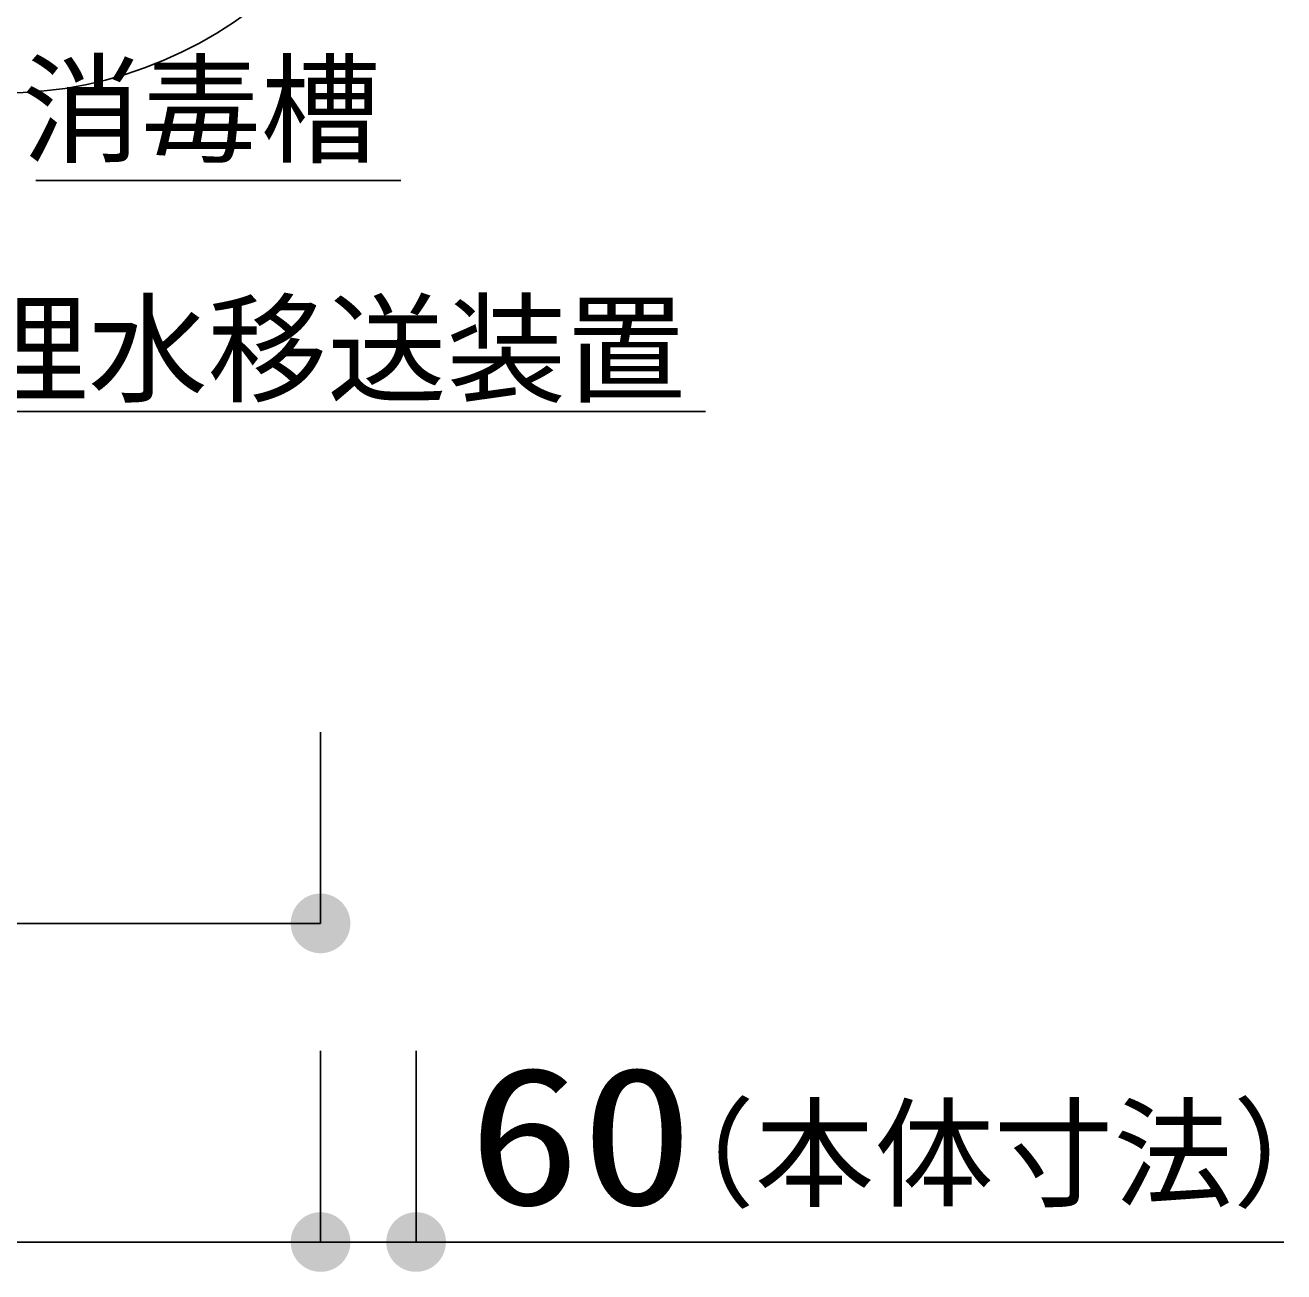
# Model space of a CAD drawing. Units: millimetres, scale not verified. Extents: x -8093 to 8093, y -5792 to 5792.
# Drawn here: x -3755 to -2964, y -407 to 375 of the extents above; entities that cross this region are included whole.
import ezdxf
from ezdxf.enums import TextEntityAlignment as Align

# ---------------------------------------------------------------- set-up
doc = ezdxf.new("R2010")
doc.units = ezdxf.units.MM
doc.header["$LTSCALE"] = 30
doc.layers.add('0-1_00クル-フ-0躯体', color=3, linetype='Continuous', lineweight=25)
doc.layers.add('0-3_00クル-フ-6寸法', color=132, linetype='Continuous', lineweight=25)
doc.styles.add('ＭＳ ゴシック', font='')
doc.styles.get('ＭＳ ゴシック').set_extended_font_data('MS Gothic')

msp = doc.modelspace()

# ---------------------------------------------------------------- linework, layer by layer
at = {"layer": '0-1_00クル-フ-0躯体', "color": 4}
for p, q in [((-3747.88, 277.69), (-3518.77, 277.69)), ((-3858.13, 132.72), (-3327.43, 132.72))]:
    msp.add_line(p, q, dxfattribs=at)
at = {"layer": '0-1_00クル-フ-0躯体'}
msp.add_arc((-3769.1, 592.59), 260, 270, 0, dxfattribs=at)
at = {"layer": '0-3_00クル-フ-6寸法', "color": 4}
for p, q in [((-3569.1, -68.51), (-3569.1, -188.51)), ((-4359.1, -188.51), (-3569.1, -188.51)), ((-3569.1, -268.51), (-3569.1, -388.51)), ((-3569.1, -268.51), (-3569.1, -388.51)), ((-3509.1, -268.51), (-3509.1, -388.51)), ((-5969.1, -388.51), (-3569.1, -388.51)), ((-3569.1, -388.51), (-3509.1, -388.51)), ((-3509.1, -388.51), (-2964.35, -388.51))]:
    msp.add_line(p, q, dxfattribs=at)
at = {"layer": '0-3_00クル-フ-6寸法'}
for points in [[(-3569.1, -188.51), (-3581.05, -174.06), (-3579.14, -172.68)], [(-3569.1, -188.51), (-3579.14, -172.68), (-3577.08, -171.54)], [(-3569.1, -188.51), (-3577.08, -171.54), (-3574.89, -170.68)], [(-3569.1, -188.51), (-3574.89, -170.68), (-3572.61, -170.09)], [(-3569.1, -188.51), (-3572.61, -170.09), (-3570.27, -169.8)], [(-3569.1, -188.51), (-3570.27, -169.8), (-3567.92, -169.8)], [(-3569.1, -188.51), (-3567.92, -169.8), (-3565.58, -170.09)], [(-3569.1, -188.51), (-3565.58, -170.09), (-3563.3, -170.68)], [(-3569.1, -188.51), (-3563.3, -170.68), (-3561.11, -171.54)], [(-3569.1, -188.51), (-3561.11, -171.54), (-3559.05, -172.68)], [(-3569.1, -188.51), (-3559.05, -172.68), (-3557.14, -174.06)], [(-3569.1, -188.51), (-3587.26, -183.85), (-3586.53, -181.61)], [(-3569.1, -188.51), (-3586.53, -181.61), (-3585.53, -179.48)], [(-3569.1, -188.51), (-3585.53, -179.48), (-3584.26, -177.49)], [(-3569.1, -188.51), (-3584.26, -177.49), (-3582.76, -175.67)], [(-3569.1, -188.51), (-3582.76, -175.67), (-3581.05, -174.06)], [(-3569.1, -188.51), (-3557.14, -174.06), (-3555.43, -175.67)], [(-3569.1, -188.51), (-3555.43, -175.67), (-3553.93, -177.49)], [(-3569.1, -188.51), (-3553.93, -177.49), (-3552.67, -179.48)], [(-3569.1, -188.51), (-3552.67, -179.48), (-3551.66, -181.61)], [(-3569.1, -188.51), (-3551.66, -181.61), (-3550.93, -183.85)], [(-3569.1, -188.51), (-3587.85, -188.51), (-3587.7, -186.16)], [(-3569.1, -188.51), (-3587.7, -190.86), (-3587.85, -188.51)], [(-3569.1, -188.51), (-3587.7, -186.16), (-3587.26, -183.85)], [(-3569.1, -188.51), (-3587.26, -193.17), (-3587.7, -190.86)], [(-3569.1, -188.51), (-3586.53, -195.41), (-3587.26, -193.17)], [(-3569.1, -188.51), (-3585.53, -197.54), (-3586.53, -195.41)], [(-3569.1, -188.51), (-3584.26, -199.53), (-3585.53, -197.54)], [(-3569.1, -188.51), (-3582.76, -201.35), (-3584.26, -199.53)], [(-3569.1, -188.51), (-3581.05, -202.96), (-3582.76, -201.35)], [(-3569.1, -188.51), (-3579.14, -204.34), (-3581.05, -202.96)], [(-3569.1, -188.51), (-3577.08, -205.48), (-3579.14, -204.34)], [(-3569.1, -188.51), (-3574.89, -206.34), (-3577.08, -205.48)], [(-3569.1, -188.51), (-3572.61, -206.93), (-3574.89, -206.34)], [(-3569.1, -188.51), (-3570.27, -207.22), (-3572.61, -206.93)], [(-3569.1, -188.51), (-3567.92, -207.22), (-3570.27, -207.22)], [(-3569.1, -188.51), (-3550.93, -183.85), (-3550.49, -186.16)], [(-3569.1, -188.51), (-3550.49, -186.16), (-3550.35, -188.51)], [(-3569.1, -188.51), (-3565.58, -206.93), (-3567.92, -207.22)], [(-3569.1, -188.51), (-3563.3, -206.34), (-3565.58, -206.93)], [(-3569.1, -188.51), (-3561.11, -205.48), (-3563.3, -206.34)], [(-3569.1, -188.51), (-3559.05, -204.34), (-3561.11, -205.48)], [(-3569.1, -188.51), (-3557.14, -202.96), (-3559.05, -204.34)], [(-3569.1, -188.51), (-3555.43, -201.35), (-3557.14, -202.96)], [(-3569.1, -188.51), (-3553.93, -199.53), (-3555.43, -201.35)], [(-3569.1, -188.51), (-3552.67, -197.54), (-3553.93, -199.53)], [(-3569.1, -188.51), (-3551.66, -195.41), (-3552.67, -197.54)], [(-3569.1, -188.51), (-3550.93, -193.17), (-3551.66, -195.41)], [(-3569.1, -188.51), (-3550.49, -190.86), (-3550.93, -193.17)], [(-3569.1, -188.51), (-3550.35, -188.51), (-3550.49, -190.86)], [(-3569.1, -388.51), (-3577.08, -371.54), (-3574.89, -370.68)], [(-3569.1, -388.51), (-3577.08, -371.54), (-3574.89, -370.68)], [(-3569.1, -388.51), (-3574.89, -370.68), (-3572.61, -370.09)], [(-3569.1, -388.51), (-3574.89, -370.68), (-3572.61, -370.09)], [(-3569.1, -388.51), (-3572.61, -370.09), (-3570.27, -369.8)], [(-3569.1, -388.51), (-3572.61, -370.09), (-3570.27, -369.8)], [(-3569.1, -388.51), (-3570.27, -369.8), (-3567.92, -369.8)], [(-3569.1, -388.51), (-3570.27, -369.8), (-3567.92, -369.8)], [(-3569.1, -388.51), (-3567.92, -369.8), (-3565.58, -370.09)], [(-3569.1, -388.51), (-3567.92, -369.8), (-3565.58, -370.09)], [(-3569.1, -388.51), (-3565.58, -370.09), (-3563.3, -370.68)], [(-3569.1, -388.51), (-3565.58, -370.09), (-3563.3, -370.68)], [(-3569.1, -388.51), (-3563.3, -370.68), (-3561.11, -371.54)], [(-3569.1, -388.51), (-3563.3, -370.68), (-3561.11, -371.54)], [(-3509.1, -388.51), (-3517.08, -371.54), (-3514.89, -370.68)], [(-3509.1, -388.51), (-3514.89, -370.68), (-3512.61, -370.09)], [(-3509.1, -388.51), (-3512.61, -370.09), (-3510.27, -369.8)], [(-3509.1, -388.51), (-3510.27, -369.8), (-3507.92, -369.8)], [(-3509.1, -388.51), (-3507.92, -369.8), (-3505.58, -370.09)], [(-3509.1, -388.51), (-3505.58, -370.09), (-3503.3, -370.68)], [(-3509.1, -388.51), (-3503.3, -370.68), (-3501.11, -371.54)], [(-3569.1, -388.51), (-3585.53, -379.48), (-3584.26, -377.49)], [(-3569.1, -388.51), (-3585.53, -379.48), (-3584.26, -377.49)], [(-3569.1, -388.51), (-3584.26, -377.49), (-3582.76, -375.67)], [(-3569.1, -388.51), (-3584.26, -377.49), (-3582.76, -375.67)], [(-3569.1, -388.51), (-3582.76, -375.67), (-3581.05, -374.06)], [(-3569.1, -388.51), (-3582.76, -375.67), (-3581.05, -374.06)], [(-3569.1, -388.51), (-3581.05, -374.06), (-3579.14, -372.68)], [(-3569.1, -388.51), (-3581.05, -374.06), (-3579.14, -372.68)], [(-3569.1, -388.51), (-3579.14, -372.68), (-3577.08, -371.54)], [(-3569.1, -388.51), (-3579.14, -372.68), (-3577.08, -371.54)], [(-3569.1, -388.51), (-3561.11, -371.54), (-3559.05, -372.68)], [(-3569.1, -388.51), (-3561.11, -371.54), (-3559.05, -372.68)], [(-3569.1, -388.51), (-3559.05, -372.68), (-3557.14, -374.06)], [(-3569.1, -388.51), (-3559.05, -372.68), (-3557.14, -374.06)], [(-3569.1, -388.51), (-3557.14, -374.06), (-3555.43, -375.67)], [(-3569.1, -388.51), (-3557.14, -374.06), (-3555.43, -375.67)], [(-3569.1, -388.51), (-3555.43, -375.67), (-3553.93, -377.49)], [(-3569.1, -388.51), (-3555.43, -375.67), (-3553.93, -377.49)], [(-3569.1, -388.51), (-3553.93, -377.49), (-3552.67, -379.48)], [(-3569.1, -388.51), (-3553.93, -377.49), (-3552.67, -379.48)], [(-3509.1, -388.51), (-3525.53, -379.48), (-3524.26, -377.49)], [(-3509.1, -388.51), (-3524.26, -377.49), (-3522.76, -375.67)], [(-3509.1, -388.51), (-3522.76, -375.67), (-3521.05, -374.06)], [(-3509.1, -388.51), (-3521.05, -374.06), (-3519.14, -372.68)], [(-3509.1, -388.51), (-3519.14, -372.68), (-3517.08, -371.54)], [(-3509.1, -388.51), (-3501.11, -371.54), (-3499.05, -372.68)], [(-3509.1, -388.51), (-3499.05, -372.68), (-3497.14, -374.06)], [(-3509.1, -388.51), (-3497.14, -374.06), (-3495.43, -375.67)], [(-3509.1, -388.51), (-3495.43, -375.67), (-3493.93, -377.49)], [(-3509.1, -388.51), (-3493.93, -377.49), (-3492.67, -379.48)], [(-3569.1, -388.51), (-3587.85, -388.51), (-3587.7, -386.16)], [(-3569.1, -388.51), (-3587.85, -388.51), (-3587.7, -386.16)], [(-3569.1, -388.51), (-3587.7, -386.16), (-3587.26, -383.85)], [(-3569.1, -388.51), (-3587.7, -386.16), (-3587.26, -383.85)], [(-3569.1, -388.51), (-3587.26, -383.85), (-3586.53, -381.61)], [(-3569.1, -388.51), (-3587.26, -383.85), (-3586.53, -381.61)], [(-3569.1, -388.51), (-3586.53, -381.61), (-3585.53, -379.48)], [(-3569.1, -388.51), (-3586.53, -381.61), (-3585.53, -379.48)], [(-3569.1, -388.51), (-3552.67, -379.48), (-3551.66, -381.61)], [(-3569.1, -388.51), (-3552.67, -379.48), (-3551.66, -381.61)], [(-3569.1, -388.51), (-3551.66, -381.61), (-3550.93, -383.85)], [(-3569.1, -388.51), (-3551.66, -381.61), (-3550.93, -383.85)], [(-3569.1, -388.51), (-3550.93, -383.85), (-3550.49, -386.16)], [(-3569.1, -388.51), (-3550.93, -383.85), (-3550.49, -386.16)], [(-3569.1, -388.51), (-3550.49, -386.16), (-3550.35, -388.51)], [(-3569.1, -388.51), (-3550.49, -386.16), (-3550.35, -388.51)], [(-3509.1, -388.51), (-3527.85, -388.51), (-3527.7, -386.16)], [(-3509.1, -388.51), (-3527.7, -386.16), (-3527.26, -383.85)], [(-3509.1, -388.51), (-3527.26, -383.85), (-3526.53, -381.61)], [(-3509.1, -388.51), (-3526.53, -381.61), (-3525.53, -379.48)], [(-3509.1, -388.51), (-3492.67, -379.48), (-3491.66, -381.61)], [(-3509.1, -388.51), (-3491.66, -381.61), (-3490.93, -383.85)], [(-3509.1, -388.51), (-3490.93, -383.85), (-3490.49, -386.16)], [(-3509.1, -388.51), (-3490.49, -386.16), (-3490.35, -388.51)], [(-3569.1, -388.51), (-3587.7, -390.86), (-3587.85, -388.51)], [(-3569.1, -388.51), (-3587.7, -390.86), (-3587.85, -388.51)], [(-3569.1, -388.51), (-3587.26, -393.17), (-3587.7, -390.86)], [(-3569.1, -388.51), (-3587.26, -393.17), (-3587.7, -390.86)], [(-3569.1, -388.51), (-3586.53, -395.41), (-3587.26, -393.17)], [(-3569.1, -388.51), (-3586.53, -395.41), (-3587.26, -393.17)], [(-3569.1, -388.51), (-3585.53, -397.54), (-3586.53, -395.41)], [(-3569.1, -388.51), (-3585.53, -397.54), (-3586.53, -395.41)], [(-3569.1, -388.51), (-3584.26, -399.53), (-3585.53, -397.54)], [(-3569.1, -388.51), (-3584.26, -399.53), (-3585.53, -397.54)], [(-3569.1, -388.51), (-3582.76, -401.35), (-3584.26, -399.53)], [(-3569.1, -388.51), (-3582.76, -401.35), (-3584.26, -399.53)], [(-3569.1, -388.51), (-3581.05, -402.96), (-3582.76, -401.35)], [(-3569.1, -388.51), (-3581.05, -402.96), (-3582.76, -401.35)], [(-3569.1, -388.51), (-3579.14, -404.34), (-3581.05, -402.96)], [(-3569.1, -388.51), (-3579.14, -404.34), (-3581.05, -402.96)], [(-3569.1, -388.51), (-3577.08, -405.48), (-3579.14, -404.34)], [(-3569.1, -388.51), (-3577.08, -405.48), (-3579.14, -404.34)], [(-3569.1, -388.51), (-3574.89, -406.34), (-3577.08, -405.48)], [(-3569.1, -388.51), (-3574.89, -406.34), (-3577.08, -405.48)], [(-3569.1, -388.51), (-3572.61, -406.93), (-3574.89, -406.34)], [(-3569.1, -388.51), (-3572.61, -406.93), (-3574.89, -406.34)], [(-3569.1, -388.51), (-3570.27, -407.22), (-3572.61, -406.93)], [(-3569.1, -388.51), (-3570.27, -407.22), (-3572.61, -406.93)], [(-3569.1, -388.51), (-3567.92, -407.22), (-3570.27, -407.22)], [(-3569.1, -388.51), (-3567.92, -407.22), (-3570.27, -407.22)], [(-3569.1, -388.51), (-3565.58, -406.93), (-3567.92, -407.22)], [(-3569.1, -388.51), (-3563.3, -406.34), (-3565.58, -406.93)], [(-3569.1, -388.51), (-3561.11, -405.48), (-3563.3, -406.34)], [(-3569.1, -388.51), (-3559.05, -404.34), (-3561.11, -405.48)], [(-3569.1, -388.51), (-3557.14, -402.96), (-3559.05, -404.34)], [(-3569.1, -388.51), (-3555.43, -401.35), (-3557.14, -402.96)], [(-3569.1, -388.51), (-3553.93, -399.53), (-3555.43, -401.35)], [(-3569.1, -388.51), (-3552.67, -397.54), (-3553.93, -399.53)], [(-3569.1, -388.51), (-3551.66, -395.41), (-3552.67, -397.54)], [(-3569.1, -388.51), (-3550.93, -393.17), (-3551.66, -395.41)], [(-3569.1, -388.51), (-3550.49, -390.86), (-3550.93, -393.17)], [(-3569.1, -388.51), (-3550.35, -388.51), (-3550.49, -390.86)], [(-3569.1, -388.51), (-3565.58, -406.93), (-3567.92, -407.22)], [(-3569.1, -388.51), (-3563.3, -406.34), (-3565.58, -406.93)], [(-3569.1, -388.51), (-3561.11, -405.48), (-3563.3, -406.34)], [(-3569.1, -388.51), (-3559.05, -404.34), (-3561.11, -405.48)], [(-3569.1, -388.51), (-3557.14, -402.96), (-3559.05, -404.34)], [(-3569.1, -388.51), (-3555.43, -401.35), (-3557.14, -402.96)], [(-3569.1, -388.51), (-3553.93, -399.53), (-3555.43, -401.35)], [(-3569.1, -388.51), (-3552.67, -397.54), (-3553.93, -399.53)], [(-3569.1, -388.51), (-3551.66, -395.41), (-3552.67, -397.54)], [(-3569.1, -388.51), (-3550.93, -393.17), (-3551.66, -395.41)], [(-3569.1, -388.51), (-3550.49, -390.86), (-3550.93, -393.17)], [(-3569.1, -388.51), (-3550.35, -388.51), (-3550.49, -390.86)], [(-3509.1, -388.51), (-3527.7, -390.86), (-3527.85, -388.51)], [(-3509.1, -388.51), (-3527.26, -393.17), (-3527.7, -390.86)], [(-3509.1, -388.51), (-3526.53, -395.41), (-3527.26, -393.17)], [(-3509.1, -388.51), (-3525.53, -397.54), (-3526.53, -395.41)], [(-3509.1, -388.51), (-3524.26, -399.53), (-3525.53, -397.54)], [(-3509.1, -388.51), (-3522.76, -401.35), (-3524.26, -399.53)], [(-3509.1, -388.51), (-3521.05, -402.96), (-3522.76, -401.35)], [(-3509.1, -388.51), (-3519.14, -404.34), (-3521.05, -402.96)], [(-3509.1, -388.51), (-3517.08, -405.48), (-3519.14, -404.34)], [(-3509.1, -388.51), (-3514.89, -406.34), (-3517.08, -405.48)], [(-3509.1, -388.51), (-3512.61, -406.93), (-3514.89, -406.34)], [(-3509.1, -388.51), (-3510.27, -407.22), (-3512.61, -406.93)], [(-3509.1, -388.51), (-3507.92, -407.22), (-3510.27, -407.22)], [(-3509.1, -388.51), (-3505.58, -406.93), (-3507.92, -407.22)], [(-3509.1, -388.51), (-3503.3, -406.34), (-3505.58, -406.93)], [(-3509.1, -388.51), (-3501.11, -405.48), (-3503.3, -406.34)], [(-3509.1, -388.51), (-3499.05, -404.34), (-3501.11, -405.48)], [(-3509.1, -388.51), (-3497.14, -402.96), (-3499.05, -404.34)], [(-3509.1, -388.51), (-3495.43, -401.35), (-3497.14, -402.96)], [(-3509.1, -388.51), (-3493.93, -399.53), (-3495.43, -401.35)], [(-3509.1, -388.51), (-3492.67, -397.54), (-3493.93, -399.53)], [(-3509.1, -388.51), (-3491.66, -395.41), (-3492.67, -397.54)], [(-3509.1, -388.51), (-3490.93, -393.17), (-3491.66, -395.41)], [(-3509.1, -388.51), (-3490.49, -390.86), (-3490.93, -393.17)], [(-3509.1, -388.51), (-3490.35, -388.51), (-3490.49, -390.86)]]:
    msp.add_solid(points, dxfattribs=at)

# ---------------------------------------------------------------- texts
at = {"layer": '0-1_00クル-フ-0躯体', "color": 4, "style": 'ＭＳ ゴシック'}
for s, p in [('消毒槽', (-3756.67, 278.3)), ('処理水移送装置', (-3864.99, 127.95))]:
    msp.add_text(s, height=54.99, dxfattribs=at).set_placement(p, align=Align.BOTTOM_LEFT)
at = {"layer": '0-3_00クル-フ-6寸法', "color": 3, "style": 'ＭＳ ゴシック', "width": 1.2}
msp.add_text('60', height=86.66, dxfattribs=at).set_placement((-3476.43, -391.18), align=Align.BOTTOM_LEFT)
at = {"layer": '0-3_00クル-フ-6寸法', "color": 4, "style": 'ＭＳ ゴシック'}
msp.add_text('（本体寸法）', height=54.99, dxfattribs=at).set_placement((-3371.4, -377.02), align=Align.BOTTOM_LEFT)

doc.saveas('drawing.dxf')
